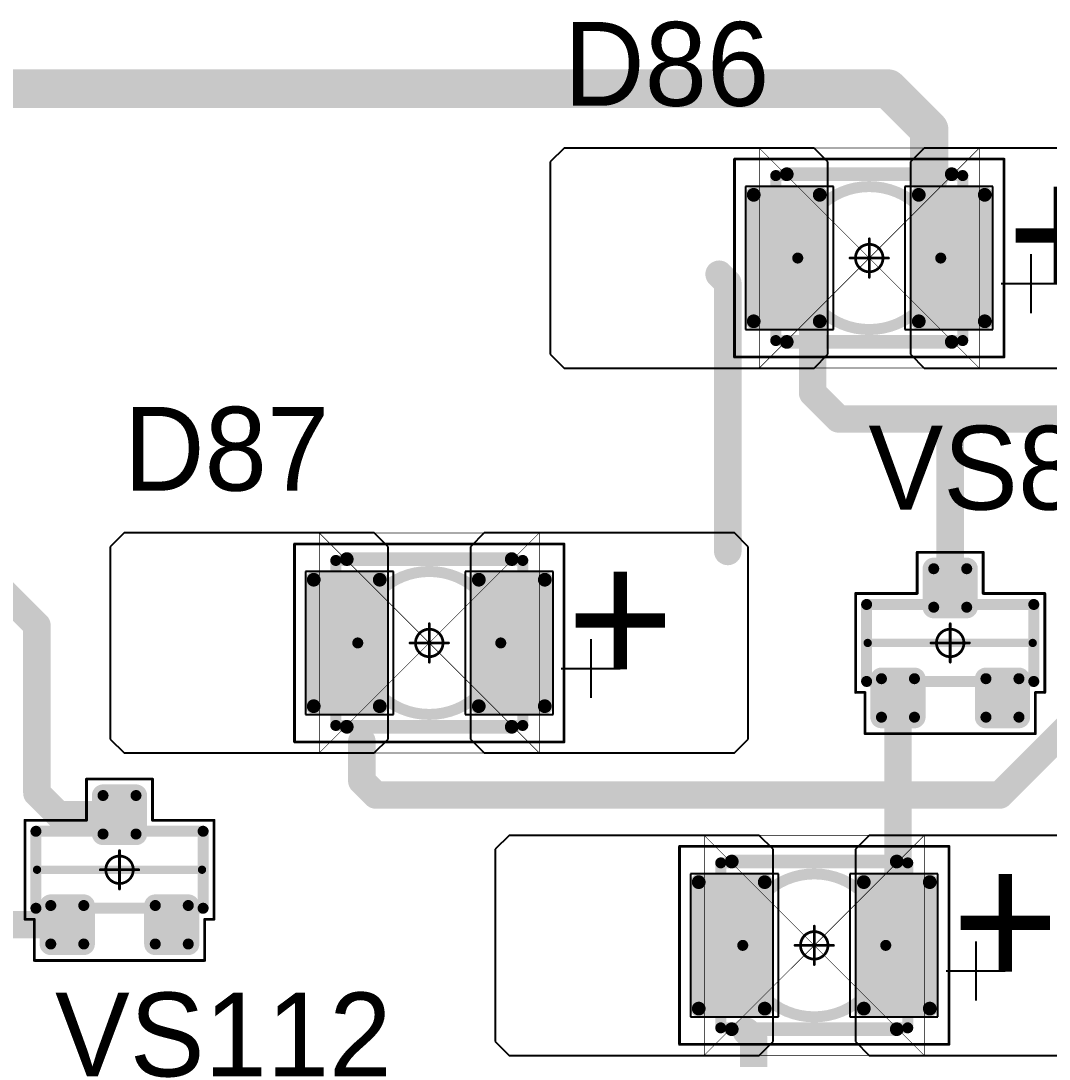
# Model space of a CAD drawing. Header units: millimetres. Extents: x 0 to 1769, y 431 to 1001.
# Drawn here: x 1612.01 to 1630.71, y 523.46 to 542.34 of the extents above; entities that cross this region are included whole.
import ezdxf

# ---------------------------------------------------------------- set-up
doc = ezdxf.new("R2010")
doc.units = ezdxf.units.MM
for name, color, linetype in [('Mechanical13', 56, 'Continuous'), ('Mechanical15', 56, 'Continuous'), ('Mechanical9', 56, 'Continuous'), ('TopLayer', 1, 'Continuous'), ('TopOverlay', 2, 'Continuous'), ('TopPaste', 8, 'Continuous'), ('TopSolder', 216, 'Continuous')]:
    doc.layers.add(name, color=color, linetype=linetype)

# ---------------------------------------------------------------- blocks, each defined once
blk = doc.blocks.new('SOT23_27')
at = {"layer": 'Mechanical13', "const_width": 0.2}
for points in [[(-0.7, 1.52), (-0.7, -1.52)], [(-0.7, 1.52), (0.7, 1.52)], [(0.7, 1.52), (0.7, -1.52)], [(-0.7, -1.52), (0.7, -1.52)]]:
    blk.add_lwpolyline(points, dxfattribs=at)
at = {"layer": 'Mechanical13', "const_width": 0.1}
for points in [[(-0.75, 1.52, 1), (-0.65, 1.52, 1)], [(-0.75, 1.52, 1), (-0.65, 1.52, 1)], [(0.65, 1.52, 1), (0.75, 1.52, 1)], [(0.65, 1.52, 1), (0.75, 1.52, 1)], [(-0.75, -1.52, 1), (-0.65, -1.52, 1)], [(-0.75, -1.52, 1), (-0.65, -1.52, 1)], [(0.65, -1.52, 1), (0.75, -1.52, 1)], [(0.65, -1.52, 1), (0.75, -1.52, 1)]]:
    blk.add_lwpolyline(points, format="xyb", close=True, dxfattribs=at)
at = {"layer": 'Mechanical15', "const_width": 0.05}
for points in [[(-0.9, 1.72), (0.9, 1.72)], [(-0.9, 1.72), (-0.9, 1.55)], [(0.9, 1.72), (0.9, 0.6)], [(-1.65, 1.55), (-0.9, 1.55)], [(-1.65, 1.55), (-1.65, -1.55)], [(0.9, 0.6), (1.65, 0.6)], [(1.65, 0.6), (1.65, -0.6)], [(0, 0.35), (0, -0.35)], [(-0.35, 0), (0.35, 0)], [(0.9, -0.6), (0.9, -1.72)], [(0.9, -0.6), (1.65, -0.6)], [(-1.65, -1.55), (-0.9, -1.55)], [(-0.9, -1.55), (-0.9, -1.72)], [(-0.9, -1.72), (0.9, -1.72)]]:
    blk.add_lwpolyline(points, dxfattribs=at)
at = {"layer": 'Mechanical15'}
for points, const_width in [([(-0.913, 1.72, 1), (-0.888, 1.72, 1)], 0.025), ([(-0.913, 1.72, 1), (-0.888, 1.72, 1)], 0.025), ([(0.888, 1.72, 1), (0.913, 1.72, 1)], 0.025), ([(0.888, 1.72, 1), (0.913, 1.72, 1)], 0.025), ([(-1.662, 1.55, 1), (-1.637, 1.55, 1)], 0.025), ([(-1.662, 1.55, 1), (-1.637, 1.55, 1)], 0.025), ([(-0.913, 1.55, 1), (-0.888, 1.55, 1)], 0.025), ([(-0.913, 1.55, 1), (-0.888, 1.55, 1)], 0.025), ([(0.888, 0.6, 1), (0.913, 0.6, 1)], 0.025), ([(0.888, 0.6, 1), (0.913, 0.6, 1)], 0.025), ([(1.637, 0.6, 1), (1.662, 0.6, 1)], 0.025), ([(1.637, 0.6, 1), (1.662, 0.6, 1)], 0.025), ([(0.25, 0, 1), (-0.25, 0, 1)], 0.05), ([(-0.012, 0.35, 1), (0.012, 0.35, 1)], 0.025), ([(-0.362, 0, 1), (-0.337, 0, 1)], 0.025), ([(-0.262, 0, 1), (-0.238, 0, 1)], 0.025), ([(0.238, 0, 1), (0.262, 0, 1)], 0.025), ([(0.337, 0, 1), (0.362, 0, 1)], 0.025), ([(-0.012, -0.35, 1), (0.012, -0.35, 1)], 0.025), ([(0.888, -0.6, 1), (0.913, -0.6, 1)], 0.025), ([(0.888, -0.6, 1), (0.913, -0.6, 1)], 0.025), ([(1.637, -0.6, 1), (1.662, -0.6, 1)], 0.025), ([(1.637, -0.6, 1), (1.662, -0.6, 1)], 0.025), ([(-1.662, -1.55, 1), (-1.637, -1.55, 1)], 0.025), ([(-1.662, -1.55, 1), (-1.637, -1.55, 1)], 0.025), ([(-0.913, -1.55, 1), (-0.888, -1.55, 1)], 0.025), ([(-0.913, -1.55, 1), (-0.888, -1.55, 1)], 0.025), ([(-0.913, -1.72, 1), (-0.888, -1.72, 1)], 0.025), ([(-0.913, -1.72, 1), (-0.888, -1.72, 1)], 0.025), ([(0.888, -1.72, 1), (0.913, -1.72, 1)], 0.025), ([(0.888, -1.72, 1), (0.913, -1.72, 1)], 0.025)]:
    blk.add_lwpolyline(points, format="xyb", close=True, dxfattribs=dict(at, const_width=const_width))
at = {"layer": 'TopLayer', "const_width": 0.1}
for points in [[(-1.4, 1.25, 1), (-1.3, 1.25, 1)], [(-0.7, 1.25, 1), (-0.6, 1.25, 1)], [(-1.4, 0.65, 1), (-1.3, 0.65, 1)], [(-0.7, 0.65, 1), (-0.6, 0.65, 1)], [(0.6, 0.3, 1), (0.7, 0.3, 1)], [(1.3, 0.3, 1), (1.4, 0.3, 1)], [(0.6, -0.3, 1), (0.7, -0.3, 1)], [(1.3, -0.3, 1), (1.4, -0.3, 1)], [(-1.4, -0.65, 1), (-1.3, -0.65, 1)], [(-0.7, -0.65, 1), (-0.6, -0.65, 1)], [(-1.4, -1.25, 1), (-1.3, -1.25, 1)], [(-0.7, -1.25, 1), (-0.6, -1.25, 1)]]:
    blk.add_lwpolyline(points, format="xyb", close=True, dxfattribs=at)
at = {"layer": 'TopLayer'}
for points in [[(-1.35, 1.35), (-1.35, 0.55), (-0.65, 1.35), (-0.65, 0.55)], [(-1.45, 1.25), (-1.45, 0.65), (-0.55, 1.25), (-0.55, 0.65)], [(0.65, 0.4), (0.65, -0.4), (1.35, 0.4), (1.35, -0.4)], [(0.55, 0.3), (0.55, -0.3), (1.45, 0.3), (1.45, -0.3)], [(-1.35, -0.55), (-1.35, -1.35), (-0.65, -0.55), (-0.65, -1.35)], [(-1.45, -0.65), (-1.45, -1.25), (-0.55, -0.65), (-0.55, -1.25)]]:
    blk.add_solid(points, dxfattribs=at)
at = {"layer": 'TopOverlay', "const_width": 0.15}
blk.add_lwpolyline([(0, 1.5), (0, -1.5)], dxfattribs=at)
at = {"layer": 'TopOverlay', "const_width": 0.075}
for points in [[(-0.038, 1.5, 1), (0.038, 1.5, 1)], [(-0.038, -1.5, 1), (0.038, -1.5, 1)]]:
    blk.add_lwpolyline(points, format="xyb", close=True, dxfattribs=at)
at = {"layer": 'TopPaste', "const_width": 0.075}
for points in [[(-1.387, 1.25, 1), (-1.313, 1.25, 1)], [(-0.687, 1.25, 1), (-0.613, 1.25, 1)], [(-1.387, 0.65, 1), (-1.313, 0.65, 1)], [(-0.687, 0.65, 1), (-0.613, 0.65, 1)], [(0.613, 0.3, 1), (0.687, 0.3, 1)], [(1.313, 0.3, 1), (1.387, 0.3, 1)], [(0.613, -0.3, 1), (0.687, -0.3, 1)], [(1.313, -0.3, 1), (1.387, -0.3, 1)], [(-1.387, -0.65, 1), (-1.313, -0.65, 1)], [(-0.687, -0.65, 1), (-0.613, -0.65, 1)], [(-1.387, -1.25, 1), (-1.313, -1.25, 1)], [(-0.687, -1.25, 1), (-0.613, -1.25, 1)]]:
    blk.add_lwpolyline(points, format="xyb", close=True, dxfattribs=at)
at = {"layer": 'TopPaste'}
for points in [[(-1.35, 1.325), (-1.35, 0.575), (-0.65, 1.325), (-0.65, 0.575)], [(-1.425, 1.25), (-1.425, 0.65), (-0.575, 1.25), (-0.575, 0.65)], [(0.575, 0.3), (0.575, -0.3), (1.425, 0.3), (1.425, -0.3)], [(0.65, 0.375), (0.65, -0.375), (1.35, 0.375), (1.35, -0.375)], [(-1.425, -0.65), (-1.425, -1.25), (-0.575, -0.65), (-0.575, -1.25)], [(-1.35, -0.575), (-1.35, -1.325), (-0.65, -0.575), (-0.65, -1.325)]]:
    blk.add_solid(points, dxfattribs=at)
at = {"layer": 'TopSolder', "const_width": 0.202}
for points in [[(-1.451, 1.25, 1), (-1.249, 1.25, 1)], [(-0.751, 1.25, 1), (-0.549, 1.25, 1)], [(-1.451, 0.65, 1), (-1.249, 0.65, 1)], [(-0.751, 0.65, 1), (-0.549, 0.65, 1)], [(0.549, 0.3, 1), (0.751, 0.3, 1)], [(1.249, 0.3, 1), (1.451, 0.3, 1)], [(0.549, -0.3, 1), (0.751, -0.3, 1)], [(1.249, -0.3, 1), (1.451, -0.3, 1)], [(-1.451, -0.65, 1), (-1.249, -0.65, 1)], [(-0.751, -0.65, 1), (-0.549, -0.65, 1)], [(-1.451, -1.25, 1), (-1.249, -1.25, 1)], [(-0.751, -1.25, 1), (-0.549, -1.25, 1)]]:
    blk.add_lwpolyline(points, format="xyb", close=True, dxfattribs=at)
at = {"layer": 'TopSolder'}
for points in [[(-1.35, 1.452), (-1.35, 0.448), (-0.65, 1.452), (-0.65, 0.448)], [(-1.552, 1.25), (-1.552, 0.65), (-0.448, 1.25), (-0.448, 0.65)], [(0.65, 0.502), (0.65, -0.502), (1.35, 0.502), (1.35, -0.502)], [(0.448, 0.3), (0.448, -0.3), (1.552, 0.3), (1.552, -0.3)], [(-1.35, -0.448), (-1.35, -1.452), (-0.65, -0.448), (-0.65, -1.452)], [(-1.552, -0.65), (-1.552, -1.25), (-0.448, -0.65), (-0.448, -1.25)]]:
    blk.add_solid(points, dxfattribs=at)
blk = doc.blocks.new('SOT23_52')
at = {"layer": 'Mechanical13', "const_width": 0.2}
for points in [[(-0.7, 1.52), (-0.7, -1.52)], [(-0.7, 1.52), (0.7, 1.52)], [(0.7, 1.52), (0.7, -1.52)], [(-0.7, -1.52), (0.7, -1.52)]]:
    blk.add_lwpolyline(points, dxfattribs=at)
at = {"layer": 'Mechanical13', "const_width": 0.1}
for points in [[(-0.75, 1.52, 1), (-0.65, 1.52, 1)], [(-0.75, 1.52, 1), (-0.65, 1.52, 1)], [(0.65, 1.52, 1), (0.75, 1.52, 1)], [(0.65, 1.52, 1), (0.75, 1.52, 1)], [(-0.75, -1.52, 1), (-0.65, -1.52, 1)], [(-0.75, -1.52, 1), (-0.65, -1.52, 1)], [(0.65, -1.52, 1), (0.75, -1.52, 1)], [(0.65, -1.52, 1), (0.75, -1.52, 1)]]:
    blk.add_lwpolyline(points, format="xyb", close=True, dxfattribs=at)
at = {"layer": 'Mechanical15', "const_width": 0.05}
for points in [[(-0.9, 1.72), (0.9, 1.72)], [(-0.9, 1.72), (-0.9, 1.55)], [(0.9, 1.72), (0.9, 0.6)], [(-1.65, 1.55), (-0.9, 1.55)], [(-1.65, 1.55), (-1.65, -1.55)], [(0.9, 0.6), (1.65, 0.6)], [(1.65, 0.6), (1.65, -0.6)], [(0, 0.35), (0, -0.35)], [(-0.35, 0), (0.35, 0)], [(0.9, -0.6), (0.9, -1.72)], [(0.9, -0.6), (1.65, -0.6)], [(-1.65, -1.55), (-0.9, -1.55)], [(-0.9, -1.55), (-0.9, -1.72)], [(-0.9, -1.72), (0.9, -1.72)]]:
    blk.add_lwpolyline(points, dxfattribs=at)
at = {"layer": 'Mechanical15'}
for points, const_width in [([(-0.913, 1.72, 1), (-0.888, 1.72, 1)], 0.025), ([(-0.913, 1.72, 1), (-0.888, 1.72, 1)], 0.025), ([(0.888, 1.72, 1), (0.913, 1.72, 1)], 0.025), ([(0.888, 1.72, 1), (0.913, 1.72, 1)], 0.025), ([(-1.662, 1.55, 1), (-1.637, 1.55, 1)], 0.025), ([(-1.662, 1.55, 1), (-1.637, 1.55, 1)], 0.025), ([(-0.913, 1.55, 1), (-0.888, 1.55, 1)], 0.025), ([(-0.913, 1.55, 1), (-0.888, 1.55, 1)], 0.025), ([(0.888, 0.6, 1), (0.913, 0.6, 1)], 0.025), ([(0.888, 0.6, 1), (0.913, 0.6, 1)], 0.025), ([(1.637, 0.6, 1), (1.662, 0.6, 1)], 0.025), ([(1.637, 0.6, 1), (1.662, 0.6, 1)], 0.025), ([(0.25, 0, 1), (-0.25, 0, 1)], 0.05), ([(-0.012, 0.35, 1), (0.012, 0.35, 1)], 0.025), ([(-0.362, 0, 1), (-0.337, 0, 1)], 0.025), ([(-0.262, 0, 1), (-0.238, 0, 1)], 0.025), ([(0.238, 0, 1), (0.262, 0, 1)], 0.025), ([(0.337, 0, 1), (0.362, 0, 1)], 0.025), ([(-0.012, -0.35, 1), (0.012, -0.35, 1)], 0.025), ([(0.888, -0.6, 1), (0.913, -0.6, 1)], 0.025), ([(0.888, -0.6, 1), (0.913, -0.6, 1)], 0.025), ([(1.637, -0.6, 1), (1.662, -0.6, 1)], 0.025), ([(1.637, -0.6, 1), (1.662, -0.6, 1)], 0.025), ([(-1.662, -1.55, 1), (-1.637, -1.55, 1)], 0.025), ([(-1.662, -1.55, 1), (-1.637, -1.55, 1)], 0.025), ([(-0.913, -1.55, 1), (-0.888, -1.55, 1)], 0.025), ([(-0.913, -1.55, 1), (-0.888, -1.55, 1)], 0.025), ([(-0.913, -1.72, 1), (-0.888, -1.72, 1)], 0.025), ([(-0.913, -1.72, 1), (-0.888, -1.72, 1)], 0.025), ([(0.888, -1.72, 1), (0.913, -1.72, 1)], 0.025), ([(0.888, -1.72, 1), (0.913, -1.72, 1)], 0.025)]:
    blk.add_lwpolyline(points, format="xyb", close=True, dxfattribs=dict(at, const_width=const_width))
at = {"layer": 'TopLayer', "const_width": 0.1}
for points in [[(-1.4, 1.25, 1), (-1.3, 1.25, 1)], [(-0.7, 1.25, 1), (-0.6, 1.25, 1)], [(-1.4, 0.65, 1), (-1.3, 0.65, 1)], [(-0.7, 0.65, 1), (-0.6, 0.65, 1)], [(0.6, 0.3, 1), (0.7, 0.3, 1)], [(1.3, 0.3, 1), (1.4, 0.3, 1)], [(0.6, -0.3, 1), (0.7, -0.3, 1)], [(1.3, -0.3, 1), (1.4, -0.3, 1)], [(-1.4, -0.65, 1), (-1.3, -0.65, 1)], [(-0.7, -0.65, 1), (-0.6, -0.65, 1)], [(-1.4, -1.25, 1), (-1.3, -1.25, 1)], [(-0.7, -1.25, 1), (-0.6, -1.25, 1)]]:
    blk.add_lwpolyline(points, format="xyb", close=True, dxfattribs=at)
at = {"layer": 'TopLayer'}
for points in [[(-1.35, 1.35), (-1.35, 0.55), (-0.65, 1.35), (-0.65, 0.55)], [(-1.45, 1.25), (-1.45, 0.65), (-0.55, 1.25), (-0.55, 0.65)], [(0.65, 0.4), (0.65, -0.4), (1.35, 0.4), (1.35, -0.4)], [(0.55, 0.3), (0.55, -0.3), (1.45, 0.3), (1.45, -0.3)], [(-1.35, -0.55), (-1.35, -1.35), (-0.65, -0.55), (-0.65, -1.35)], [(-1.45, -0.65), (-1.45, -1.25), (-0.55, -0.65), (-0.55, -1.25)]]:
    blk.add_solid(points, dxfattribs=at)
at = {"layer": 'TopOverlay', "const_width": 0.15}
blk.add_lwpolyline([(0, 1.5), (0, -1.5)], dxfattribs=at)
at = {"layer": 'TopOverlay', "const_width": 0.075}
for points in [[(-0.038, 1.5, 1), (0.038, 1.5, 1)], [(-0.038, -1.5, 1), (0.038, -1.5, 1)]]:
    blk.add_lwpolyline(points, format="xyb", close=True, dxfattribs=at)
at = {"layer": 'TopPaste', "const_width": 0.075}
for points in [[(-1.387, 1.25, 1), (-1.313, 1.25, 1)], [(-0.687, 1.25, 1), (-0.613, 1.25, 1)], [(-1.387, 0.65, 1), (-1.313, 0.65, 1)], [(-0.687, 0.65, 1), (-0.613, 0.65, 1)], [(0.613, 0.3, 1), (0.687, 0.3, 1)], [(1.313, 0.3, 1), (1.387, 0.3, 1)], [(0.613, -0.3, 1), (0.687, -0.3, 1)], [(1.313, -0.3, 1), (1.387, -0.3, 1)], [(-1.387, -0.65, 1), (-1.313, -0.65, 1)], [(-0.687, -0.65, 1), (-0.613, -0.65, 1)], [(-1.387, -1.25, 1), (-1.313, -1.25, 1)], [(-0.687, -1.25, 1), (-0.613, -1.25, 1)]]:
    blk.add_lwpolyline(points, format="xyb", close=True, dxfattribs=at)
at = {"layer": 'TopPaste'}
for points in [[(-1.35, 1.325), (-1.35, 0.575), (-0.65, 1.325), (-0.65, 0.575)], [(-1.425, 1.25), (-1.425, 0.65), (-0.575, 1.25), (-0.575, 0.65)], [(0.575, 0.3), (0.575, -0.3), (1.425, 0.3), (1.425, -0.3)], [(0.65, 0.375), (0.65, -0.375), (1.35, 0.375), (1.35, -0.375)], [(-1.425, -0.65), (-1.425, -1.25), (-0.575, -0.65), (-0.575, -1.25)], [(-1.35, -0.575), (-1.35, -1.325), (-0.65, -0.575), (-0.65, -1.325)]]:
    blk.add_solid(points, dxfattribs=at)
at = {"layer": 'TopSolder', "const_width": 0.202}
for points in [[(-1.451, 1.25, 1), (-1.249, 1.25, 1)], [(-0.751, 1.25, 1), (-0.549, 1.25, 1)], [(-1.451, 0.65, 1), (-1.249, 0.65, 1)], [(-0.751, 0.65, 1), (-0.549, 0.65, 1)], [(0.549, 0.3, 1), (0.751, 0.3, 1)], [(1.249, 0.3, 1), (1.451, 0.3, 1)], [(0.549, -0.3, 1), (0.751, -0.3, 1)], [(1.249, -0.3, 1), (1.451, -0.3, 1)], [(-1.451, -0.65, 1), (-1.249, -0.65, 1)], [(-0.751, -0.65, 1), (-0.549, -0.65, 1)], [(-1.451, -1.25, 1), (-1.249, -1.25, 1)], [(-0.751, -1.25, 1), (-0.549, -1.25, 1)]]:
    blk.add_lwpolyline(points, format="xyb", close=True, dxfattribs=at)
at = {"layer": 'TopSolder'}
for points in [[(-1.35, 1.452), (-1.35, 0.448), (-0.65, 1.452), (-0.65, 0.448)], [(-1.552, 1.25), (-1.552, 0.65), (-0.448, 1.25), (-0.448, 0.65)], [(0.65, 0.502), (0.65, -0.502), (1.35, 0.502), (1.35, -0.502)], [(0.448, 0.3), (0.448, -0.3), (1.552, 0.3), (1.552, -0.3)], [(-1.35, -0.448), (-1.35, -1.452), (-0.65, -0.448), (-0.65, -1.452)], [(-1.552, -0.65), (-1.552, -1.25), (-0.448, -0.65), (-0.448, -1.25)]]:
    blk.add_solid(points, dxfattribs=at)
blk = doc.blocks.new('T66G_239')
at = {"layer": 'Mechanical13'}
for p, q in [((2.936, 0.071), (2.936, -1)), ((2.4, -0.464), (3.471, -0.464))]:
    blk.add_line(p, q, dxfattribs=at)
at = {"layer": 'Mechanical13', "const_width": 0.2}
for points in [[(-1.7, -1.5), (-1.7, 1.5)], [(-1.7, 1.5), (1.7, 1.5)], [(1.7, -1.5), (1.7, 1.5)], [(-1.7, -1.5), (1.7, -1.5)]]:
    blk.add_lwpolyline(points, dxfattribs=at)
at = {"layer": 'Mechanical13'}
for points, const_width in [([(-1.75, 1.5, 1), (-1.65, 1.5, 1)], 0.1), ([(-1.75, 1.5, 1), (-1.65, 1.5, 1)], 0.1), ([(1.65, 1.5, 1), (1.75, 1.5, 1)], 0.1), ([(1.65, 1.5, 1), (1.75, 1.5, 1)], 0.1), ([(1.3, 0, 1), (-1.3, 0, 1)], 0.2), ([(-1.35, 0, 1), (-1.25, 0, 1)], 0.1), ([(1.25, 0, 1), (1.35, 0, 1)], 0.1), ([(-1.75, -1.5, 1), (-1.65, -1.5, 1)], 0.1), ([(-1.75, -1.5, 1), (-1.65, -1.5, 1)], 0.1), ([(1.65, -1.5, 1), (1.75, -1.5, 1)], 0.1), ([(1.65, -1.5, 1), (1.75, -1.5, 1)], 0.1)]:
    blk.add_lwpolyline(points, format="xyb", close=True, dxfattribs=dict(at, const_width=const_width))
at = {"layer": 'Mechanical15', "const_width": 0.05}
for points in [[(-2.45, 1.8), (2.45, 1.8)], [(-2.45, -1.8), (-2.45, 1.8)], [(2.45, -1.8), (2.45, 1.8)], [(0, -0.35), (0, 0.35)], [(-0.35, 0), (0.35, 0)], [(-2.45, -1.8), (2.45, -1.8)]]:
    blk.add_lwpolyline(points, dxfattribs=at)
at = {"layer": 'Mechanical15'}
for points, const_width in [([(-2.462, 1.8, 1), (-2.438, 1.8, 1)], 0.025), ([(-2.462, 1.8, 1), (-2.438, 1.8, 1)], 0.025), ([(2.438, 1.8, 1), (2.462, 1.8, 1)], 0.025), ([(2.438, 1.8, 1), (2.462, 1.8, 1)], 0.025), ([(0.25, 0, 1), (-0.25, 0, 1)], 0.05), ([(-0.012, 0.35, 1), (0.012, 0.35, 1)], 0.025), ([(-0.362, 0, 1), (-0.337, 0, 1)], 0.025), ([(-0.262, 0, 1), (-0.238, 0, 1)], 0.025), ([(0.238, 0, 1), (0.262, 0, 1)], 0.025), ([(0.337, 0, 1), (0.362, 0, 1)], 0.025), ([(-0.012, -0.35, 1), (0.012, -0.35, 1)], 0.025), ([(-2.462, -1.8, 1), (-2.438, -1.8, 1)], 0.025), ([(-2.462, -1.8, 1), (-2.438, -1.8, 1)], 0.025), ([(2.438, -1.8, 1), (2.462, -1.8, 1)], 0.025), ([(2.438, -1.8, 1), (2.462, -1.8, 1)], 0.025)]:
    blk.add_lwpolyline(points, format="xyb", close=True, dxfattribs=dict(at, const_width=const_width))
at = {"layer": 'TopLayer'}
for p, q in [((-5.55, 2), (-5.8, 1.75)), ((-1, 2), (-5.55, 2)), ((-0.75, 1.75), (-1, 2)), ((1, 2), (0.75, 1.75)), ((5.55, 2), (1, 2)), ((5.8, 1.75), (5.55, 2)), ((-5.8, 1.75), (-5.8, -1.75)), ((-0.75, -1.75), (-0.75, 1.75)), ((0.75, 1.75), (0.75, -1.75)), ((5.8, -1.75), (5.8, 1.75)), ((-5.8, -1.75), (-5.55, -2)), ((-1, -2), (-0.75, -1.75)), ((0.75, -1.75), (1, -2)), ((5.55, -2), (5.8, -1.75)), ((-5.55, -2), (-1, -2)), ((1, -2), (5.55, -2))]:
    blk.add_line(p, q, dxfattribs=at)
at = {"layer": 'TopLayer', "const_width": 0.15}
for points in [[(-2.175, 1.15, 1), (-2.025, 1.15, 1)], [(-0.975, 1.15, 1), (-0.825, 1.15, 1)], [(0.825, 1.15, 1), (0.975, 1.15, 1)], [(2.025, 1.15, 1), (2.175, 1.15, 1)], [(-2.175, -1.15, 1), (-2.025, -1.15, 1)], [(-0.975, -1.15, 1), (-0.825, -1.15, 1)], [(0.825, -1.15, 1), (0.975, -1.15, 1)], [(2.025, -1.15, 1), (2.175, -1.15, 1)]]:
    blk.add_lwpolyline(points, format="xyb", close=True, dxfattribs=at)
at = {"layer": 'TopLayer'}
for points in [[(-0.75, 1.15), (-2.25, 1.15), (-0.75, -1.15), (-2.25, -1.15)], [(-0.9, 1.3), (-2.1, 1.3), (-0.9, -1.3), (-2.1, -1.3)], [(2.25, 1.15), (0.75, 1.15), (2.25, -1.15), (0.75, -1.15)], [(2.1, 1.3), (0.9, 1.3), (2.1, -1.3), (0.9, -1.3)]]:
    blk.add_solid(points, dxfattribs=at)
at = {"layer": 'TopOverlay', "const_width": 0.25}
for points in [[(-1.5, 1.525), (1.5, 1.525)], [(-1.5, -1.525), (1.5, -1.525)]]:
    blk.add_lwpolyline(points, dxfattribs=at)
at = {"layer": 'TopOverlay', "const_width": 0.125}
for points in [[(-1.562, 1.525, 1), (-1.438, 1.525, 1)], [(1.438, 1.525, 1), (1.562, 1.525, 1)], [(-1.562, -1.525, 1), (-1.438, -1.525, 1)], [(1.438, -1.525, 1), (1.562, -1.525, 1)]]:
    blk.add_lwpolyline(points, format="xyb", close=True, dxfattribs=at)
at = {"layer": 'TopPaste', "const_width": 0.125}
for points in [[(-2.163, 1.15, 1), (-2.038, 1.15, 1)], [(-0.963, 1.15, 1), (-0.838, 1.15, 1)], [(0.838, 1.15, 1), (0.963, 1.15, 1)], [(2.038, 1.15, 1), (2.163, 1.15, 1)], [(-2.163, -1.15, 1), (-2.038, -1.15, 1)], [(-0.963, -1.15, 1), (-0.838, -1.15, 1)], [(0.838, -1.15, 1), (0.963, -1.15, 1)], [(2.038, -1.15, 1), (2.163, -1.15, 1)]]:
    blk.add_lwpolyline(points, format="xyb", close=True, dxfattribs=at)
at = {"layer": 'TopPaste'}
for points in [[(-0.775, 1.15), (-2.225, 1.15), (-0.775, -1.15), (-2.225, -1.15)], [(-0.9, 1.275), (-2.1, 1.275), (-0.9, -1.275), (-2.1, -1.275)], [(2.225, 1.15), (0.775, 1.15), (2.225, -1.15), (0.775, -1.15)], [(2.1, 1.275), (0.9, 1.275), (2.1, -1.275), (0.9, -1.275)]]:
    blk.add_solid(points, dxfattribs=at)
at = {"layer": 'TopSolder'}
for p, q in [((-2.25, 1.3), (-2.25, -1.3)), ((-0.65, 1.3), (-2.25, 1.3)), ((-0.65, -1.3), (-0.65, 1.3)), ((0.65, 1.3), (0.65, -1.3)), ((2.25, 1.3), (0.65, 1.3)), ((2.25, -1.3), (2.25, 1.3)), ((-2.25, -1.3), (-0.65, -1.3)), ((0.65, -1.3), (2.25, -1.3))]:
    blk.add_line(p, q, dxfattribs=at)
at = {"layer": 'TopOverlay'}
blk.add_text('+', height=2.5, dxfattribs=at).set_placement((2.5, -0.8))
blk = doc.blocks.new('T66G_240')
at = {"layer": 'Mechanical13'}
for p, q in [((2.936, 0.071), (2.936, -1)), ((2.4, -0.464), (3.471, -0.464))]:
    blk.add_line(p, q, dxfattribs=at)
at = {"layer": 'Mechanical13', "const_width": 0.2}
for points in [[(-1.7, 1.5), (1.7, 1.5)], [(-1.7, -1.5), (-1.7, 1.5)], [(1.7, -1.5), (1.7, 1.5)], [(-1.7, -1.5), (1.7, -1.5)]]:
    blk.add_lwpolyline(points, dxfattribs=at)
at = {"layer": 'Mechanical13'}
for points, const_width in [([(-1.75, 1.5, 1), (-1.65, 1.5, 1)], 0.1), ([(-1.75, 1.5, 1), (-1.65, 1.5, 1)], 0.1), ([(1.65, 1.5, 1), (1.75, 1.5, 1)], 0.1), ([(1.65, 1.5, 1), (1.75, 1.5, 1)], 0.1), ([(1.3, 0, 1), (-1.3, 0, 1)], 0.2), ([(-1.35, 0, 1), (-1.25, 0, 1)], 0.1), ([(1.25, 0, 1), (1.35, 0, 1)], 0.1), ([(-1.75, -1.5, 1), (-1.65, -1.5, 1)], 0.1), ([(-1.75, -1.5, 1), (-1.65, -1.5, 1)], 0.1), ([(1.65, -1.5, 1), (1.75, -1.5, 1)], 0.1), ([(1.65, -1.5, 1), (1.75, -1.5, 1)], 0.1)]:
    blk.add_lwpolyline(points, format="xyb", close=True, dxfattribs=dict(at, const_width=const_width))
at = {"layer": 'Mechanical15', "const_width": 0.05}
for points in [[(-2.45, -1.8), (-2.45, 1.8)], [(-2.45, 1.8), (2.45, 1.8)], [(2.45, -1.8), (2.45, 1.8)], [(0, -0.35), (0, 0.35)], [(-0.35, 0), (0.35, 0)], [(-2.45, -1.8), (2.45, -1.8)]]:
    blk.add_lwpolyline(points, dxfattribs=at)
at = {"layer": 'Mechanical15'}
for points, const_width in [([(-2.462, 1.8, 1), (-2.438, 1.8, 1)], 0.025), ([(-2.462, 1.8, 1), (-2.438, 1.8, 1)], 0.025), ([(2.438, 1.8, 1), (2.462, 1.8, 1)], 0.025), ([(2.438, 1.8, 1), (2.462, 1.8, 1)], 0.025), ([(0.25, 0, 1), (-0.25, 0, 1)], 0.05), ([(-0.012, 0.35, 1), (0.012, 0.35, 1)], 0.025), ([(-0.362, 0, 1), (-0.337, 0, 1)], 0.025), ([(-0.262, 0, 1), (-0.238, 0, 1)], 0.025), ([(0.238, 0, 1), (0.262, 0, 1)], 0.025), ([(0.337, 0, 1), (0.362, 0, 1)], 0.025), ([(-0.012, -0.35, 1), (0.012, -0.35, 1)], 0.025), ([(-2.462, -1.8, 1), (-2.438, -1.8, 1)], 0.025), ([(-2.462, -1.8, 1), (-2.438, -1.8, 1)], 0.025), ([(2.438, -1.8, 1), (2.462, -1.8, 1)], 0.025), ([(2.438, -1.8, 1), (2.462, -1.8, 1)], 0.025)]:
    blk.add_lwpolyline(points, format="xyb", close=True, dxfattribs=dict(at, const_width=const_width))
at = {"layer": 'TopLayer'}
for p, q in [((-5.55, 2), (-5.8, 1.75)), ((-1, 2), (-5.55, 2)), ((-0.75, 1.75), (-1, 2)), ((1, 2), (0.75, 1.75)), ((5.55, 2), (1, 2)), ((5.8, 1.75), (5.55, 2)), ((-5.8, 1.75), (-5.8, -1.75)), ((-0.75, -1.75), (-0.75, 1.75)), ((0.75, 1.75), (0.75, -1.75)), ((5.8, -1.75), (5.8, 1.75)), ((-5.8, -1.75), (-5.55, -2)), ((-1, -2), (-0.75, -1.75)), ((0.75, -1.75), (1, -2)), ((5.55, -2), (5.8, -1.75)), ((-5.55, -2), (-1, -2)), ((1, -2), (5.55, -2))]:
    blk.add_line(p, q, dxfattribs=at)
at = {"layer": 'TopLayer', "const_width": 0.15}
for points in [[(-2.175, 1.15, 1), (-2.025, 1.15, 1)], [(-0.975, 1.15, 1), (-0.825, 1.15, 1)], [(0.825, 1.15, 1), (0.975, 1.15, 1)], [(2.025, 1.15, 1), (2.175, 1.15, 1)], [(-2.175, -1.15, 1), (-2.025, -1.15, 1)], [(-0.975, -1.15, 1), (-0.825, -1.15, 1)], [(0.825, -1.15, 1), (0.975, -1.15, 1)], [(2.025, -1.15, 1), (2.175, -1.15, 1)]]:
    blk.add_lwpolyline(points, format="xyb", close=True, dxfattribs=at)
at = {"layer": 'TopLayer'}
for points in [[(-0.75, 1.15), (-2.25, 1.15), (-0.75, -1.15), (-2.25, -1.15)], [(-0.9, 1.3), (-2.1, 1.3), (-0.9, -1.3), (-2.1, -1.3)], [(2.25, 1.15), (0.75, 1.15), (2.25, -1.15), (0.75, -1.15)], [(2.1, 1.3), (0.9, 1.3), (2.1, -1.3), (0.9, -1.3)]]:
    blk.add_solid(points, dxfattribs=at)
at = {"layer": 'TopOverlay', "const_width": 0.25}
for points in [[(-1.5, 1.525), (1.5, 1.525)], [(-1.5, -1.525), (1.5, -1.525)]]:
    blk.add_lwpolyline(points, dxfattribs=at)
at = {"layer": 'TopOverlay', "const_width": 0.125}
for points in [[(-1.562, 1.525, 1), (-1.438, 1.525, 1)], [(1.438, 1.525, 1), (1.562, 1.525, 1)], [(-1.562, -1.525, 1), (-1.438, -1.525, 1)], [(1.438, -1.525, 1), (1.562, -1.525, 1)]]:
    blk.add_lwpolyline(points, format="xyb", close=True, dxfattribs=at)
at = {"layer": 'TopPaste', "const_width": 0.125}
for points in [[(-2.163, 1.15, 1), (-2.038, 1.15, 1)], [(-0.963, 1.15, 1), (-0.838, 1.15, 1)], [(0.838, 1.15, 1), (0.963, 1.15, 1)], [(2.038, 1.15, 1), (2.163, 1.15, 1)], [(-2.163, -1.15, 1), (-2.038, -1.15, 1)], [(-0.963, -1.15, 1), (-0.838, -1.15, 1)], [(0.838, -1.15, 1), (0.963, -1.15, 1)], [(2.038, -1.15, 1), (2.163, -1.15, 1)]]:
    blk.add_lwpolyline(points, format="xyb", close=True, dxfattribs=at)
at = {"layer": 'TopPaste'}
for points in [[(-0.775, 1.15), (-2.225, 1.15), (-0.775, -1.15), (-2.225, -1.15)], [(-0.9, 1.275), (-2.1, 1.275), (-0.9, -1.275), (-2.1, -1.275)], [(2.225, 1.15), (0.775, 1.15), (2.225, -1.15), (0.775, -1.15)], [(2.1, 1.275), (0.9, 1.275), (2.1, -1.275), (0.9, -1.275)]]:
    blk.add_solid(points, dxfattribs=at)
at = {"layer": 'TopSolder'}
for p, q in [((-2.25, 1.3), (-2.25, -1.3)), ((-0.65, 1.3), (-2.25, 1.3)), ((-0.65, -1.3), (-0.65, 1.3)), ((0.65, 1.3), (0.65, -1.3)), ((2.25, 1.3), (0.65, 1.3)), ((2.25, -1.3), (2.25, 1.3)), ((-2.25, -1.3), (-0.65, -1.3)), ((0.65, -1.3), (2.25, -1.3))]:
    blk.add_line(p, q, dxfattribs=at)
at = {"layer": 'TopOverlay'}
blk.add_text('+', height=2.5, dxfattribs=at).set_placement((2.5, -0.8))
blk = doc.blocks.new('T66G_241')
at = {"layer": 'Mechanical13'}
for p, q in [((2.936, 0.071), (2.936, -1)), ((2.4, -0.464), (3.471, -0.464))]:
    blk.add_line(p, q, dxfattribs=at)
at = {"layer": 'Mechanical13', "const_width": 0.2}
for points in [[(-1.7, 1.5), (1.7, 1.5)], [(-1.7, -1.5), (-1.7, 1.5)], [(1.7, -1.5), (1.7, 1.5)], [(-1.7, -1.5), (1.7, -1.5)]]:
    blk.add_lwpolyline(points, dxfattribs=at)
at = {"layer": 'Mechanical13'}
for points, const_width in [([(-1.75, 1.5, 1), (-1.65, 1.5, 1)], 0.1), ([(-1.75, 1.5, 1), (-1.65, 1.5, 1)], 0.1), ([(1.65, 1.5, 1), (1.75, 1.5, 1)], 0.1), ([(1.65, 1.5, 1), (1.75, 1.5, 1)], 0.1), ([(1.3, 0, 1), (-1.3, 0, 1)], 0.2), ([(-1.35, 0, 1), (-1.25, 0, 1)], 0.1), ([(1.25, 0, 1), (1.35, 0, 1)], 0.1), ([(-1.75, -1.5, 1), (-1.65, -1.5, 1)], 0.1), ([(-1.75, -1.5, 1), (-1.65, -1.5, 1)], 0.1), ([(1.65, -1.5, 1), (1.75, -1.5, 1)], 0.1), ([(1.65, -1.5, 1), (1.75, -1.5, 1)], 0.1)]:
    blk.add_lwpolyline(points, format="xyb", close=True, dxfattribs=dict(at, const_width=const_width))
at = {"layer": 'Mechanical15', "const_width": 0.05}
for points in [[(-2.45, -1.8), (-2.45, 1.8)], [(-2.45, 1.8), (2.45, 1.8)], [(2.45, -1.8), (2.45, 1.8)], [(0, -0.35), (0, 0.35)], [(-0.35, 0), (0.35, 0)], [(-2.45, -1.8), (2.45, -1.8)]]:
    blk.add_lwpolyline(points, dxfattribs=at)
at = {"layer": 'Mechanical15'}
for points, const_width in [([(-2.462, 1.8, 1), (-2.438, 1.8, 1)], 0.025), ([(-2.462, 1.8, 1), (-2.438, 1.8, 1)], 0.025), ([(2.438, 1.8, 1), (2.462, 1.8, 1)], 0.025), ([(2.438, 1.8, 1), (2.462, 1.8, 1)], 0.025), ([(0.25, 0, 1), (-0.25, 0, 1)], 0.05), ([(-0.012, 0.35, 1), (0.012, 0.35, 1)], 0.025), ([(-0.362, 0, 1), (-0.337, 0, 1)], 0.025), ([(-0.262, 0, 1), (-0.238, 0, 1)], 0.025), ([(0.238, 0, 1), (0.262, 0, 1)], 0.025), ([(0.337, 0, 1), (0.362, 0, 1)], 0.025), ([(-0.012, -0.35, 1), (0.012, -0.35, 1)], 0.025), ([(-2.462, -1.8, 1), (-2.438, -1.8, 1)], 0.025), ([(-2.462, -1.8, 1), (-2.438, -1.8, 1)], 0.025), ([(2.438, -1.8, 1), (2.462, -1.8, 1)], 0.025), ([(2.438, -1.8, 1), (2.462, -1.8, 1)], 0.025)]:
    blk.add_lwpolyline(points, format="xyb", close=True, dxfattribs=dict(at, const_width=const_width))
at = {"layer": 'TopLayer'}
for p, q in [((-5.55, 2), (-5.8, 1.75)), ((-1, 2), (-5.55, 2)), ((-0.75, 1.75), (-1, 2)), ((1, 2), (0.75, 1.75)), ((5.55, 2), (1, 2)), ((5.8, 1.75), (5.55, 2)), ((-5.8, 1.75), (-5.8, -1.75)), ((-0.75, -1.75), (-0.75, 1.75)), ((0.75, 1.75), (0.75, -1.75)), ((5.8, -1.75), (5.8, 1.75)), ((-5.8, -1.75), (-5.55, -2)), ((-1, -2), (-0.75, -1.75)), ((0.75, -1.75), (1, -2)), ((5.55, -2), (5.8, -1.75)), ((-5.55, -2), (-1, -2)), ((1, -2), (5.55, -2))]:
    blk.add_line(p, q, dxfattribs=at)
at = {"layer": 'TopLayer', "const_width": 0.15}
for points in [[(-2.175, 1.15, 1), (-2.025, 1.15, 1)], [(-0.975, 1.15, 1), (-0.825, 1.15, 1)], [(0.825, 1.15, 1), (0.975, 1.15, 1)], [(2.025, 1.15, 1), (2.175, 1.15, 1)], [(-2.175, -1.15, 1), (-2.025, -1.15, 1)], [(-0.975, -1.15, 1), (-0.825, -1.15, 1)], [(0.825, -1.15, 1), (0.975, -1.15, 1)], [(2.025, -1.15, 1), (2.175, -1.15, 1)]]:
    blk.add_lwpolyline(points, format="xyb", close=True, dxfattribs=at)
at = {"layer": 'TopLayer'}
for points in [[(-0.75, 1.15), (-2.25, 1.15), (-0.75, -1.15), (-2.25, -1.15)], [(-0.9, 1.3), (-2.1, 1.3), (-0.9, -1.3), (-2.1, -1.3)], [(2.25, 1.15), (0.75, 1.15), (2.25, -1.15), (0.75, -1.15)], [(2.1, 1.3), (0.9, 1.3), (2.1, -1.3), (0.9, -1.3)]]:
    blk.add_solid(points, dxfattribs=at)
at = {"layer": 'TopOverlay', "const_width": 0.25}
for points in [[(-1.5, 1.525), (1.5, 1.525)], [(-1.5, -1.525), (1.5, -1.525)]]:
    blk.add_lwpolyline(points, dxfattribs=at)
at = {"layer": 'TopOverlay', "const_width": 0.125}
for points in [[(-1.562, 1.525, 1), (-1.438, 1.525, 1)], [(1.438, 1.525, 1), (1.562, 1.525, 1)], [(-1.562, -1.525, 1), (-1.438, -1.525, 1)], [(1.438, -1.525, 1), (1.562, -1.525, 1)]]:
    blk.add_lwpolyline(points, format="xyb", close=True, dxfattribs=at)
at = {"layer": 'TopPaste', "const_width": 0.125}
for points in [[(-2.163, 1.15, 1), (-2.038, 1.15, 1)], [(-0.963, 1.15, 1), (-0.838, 1.15, 1)], [(0.838, 1.15, 1), (0.963, 1.15, 1)], [(2.038, 1.15, 1), (2.163, 1.15, 1)], [(-2.163, -1.15, 1), (-2.038, -1.15, 1)], [(-0.963, -1.15, 1), (-0.838, -1.15, 1)], [(0.838, -1.15, 1), (0.963, -1.15, 1)], [(2.038, -1.15, 1), (2.163, -1.15, 1)]]:
    blk.add_lwpolyline(points, format="xyb", close=True, dxfattribs=at)
at = {"layer": 'TopPaste'}
for points in [[(-0.775, 1.15), (-2.225, 1.15), (-0.775, -1.15), (-2.225, -1.15)], [(-0.9, 1.275), (-2.1, 1.275), (-0.9, -1.275), (-2.1, -1.275)], [(2.225, 1.15), (0.775, 1.15), (2.225, -1.15), (0.775, -1.15)], [(2.1, 1.275), (0.9, 1.275), (2.1, -1.275), (0.9, -1.275)]]:
    blk.add_solid(points, dxfattribs=at)
at = {"layer": 'TopSolder'}
for p, q in [((-2.25, 1.3), (-2.25, -1.3)), ((-0.65, 1.3), (-2.25, 1.3)), ((-0.65, -1.3), (-0.65, 1.3)), ((0.65, 1.3), (0.65, -1.3)), ((2.25, 1.3), (0.65, 1.3)), ((2.25, -1.3), (2.25, 1.3)), ((-2.25, -1.3), (-0.65, -1.3)), ((0.65, -1.3), (2.25, -1.3))]:
    blk.add_line(p, q, dxfattribs=at)
at = {"layer": 'TopOverlay'}
blk.add_text('+', height=2.5, dxfattribs=at).set_placement((2.5, -0.8))

msp = doc.modelspace()

# ---------------------------------------------------------------- linework, layer by layer
at = {"layer": 'Mechanical9'}
for points, const_width in [([(1625.44, 536.028), (1625.44, 540.028)], 0.0127), ([(1625.44, 540.028), (1629.44, 540.028)], 0.0127), ([(1625.44, 540.028), (1629.44, 536.028)], 0.01), ([(1625.44, 536.028), (1629.44, 540.028)], 0.01), ([(1629.44, 536.028), (1629.44, 540.028)], 0.0127), ([(1625.44, 536.028), (1629.44, 536.028)], 0.0127), ([(1617.44, 529.028), (1617.44, 533.028)], 0.0127), ([(1617.44, 533.028), (1621.44, 533.028)], 0.0127), ([(1617.44, 533.028), (1621.44, 529.028)], 0.01), ([(1617.44, 529.028), (1621.44, 533.028)], 0.01), ([(1621.44, 529.028), (1621.44, 533.028)], 0.0127), ([(1617.44, 529.028), (1621.44, 529.028)], 0.0127), ([(1624.44, 523.528), (1624.44, 527.528)], 0.0127), ([(1624.44, 527.528), (1628.44, 527.528)], 0.0127), ([(1624.44, 527.528), (1628.44, 523.528)], 0.01), ([(1624.44, 523.528), (1628.44, 527.528)], 0.01), ([(1628.44, 523.528), (1628.44, 527.528)], 0.0127), ([(1624.44, 523.528), (1628.44, 523.528)], 0.0127)]:
    msp.add_lwpolyline(points, dxfattribs=dict(at, const_width=const_width))
for points, const_width in [([(1625.437, 540.028, 1), (1625.443, 540.028, 1)], 0.00635), ([(1625.437, 540.028, 1), (1625.443, 540.028, 1)], 0.00635), ([(1625.437, 540.028, 1), (1625.442, 540.028, 1)], 0.005), ([(1629.437, 540.028, 1), (1629.443, 540.028, 1)], 0.00635), ([(1629.437, 540.028, 1), (1629.443, 540.028, 1)], 0.00635), ([(1629.437, 540.028, 1), (1629.442, 540.028, 1)], 0.005), ([(1625.437, 536.028, 1), (1625.443, 536.028, 1)], 0.00635), ([(1625.437, 536.028, 1), (1625.443, 536.028, 1)], 0.00635), ([(1625.437, 536.028, 1), (1625.442, 536.028, 1)], 0.005), ([(1629.437, 536.028, 1), (1629.443, 536.028, 1)], 0.00635), ([(1629.437, 536.028, 1), (1629.443, 536.028, 1)], 0.00635), ([(1629.437, 536.028, 1), (1629.442, 536.028, 1)], 0.005), ([(1617.437, 533.028, 1), (1617.443, 533.028, 1)], 0.00635), ([(1617.437, 533.028, 1), (1617.443, 533.028, 1)], 0.00635), ([(1617.437, 533.028, 1), (1617.442, 533.028, 1)], 0.005), ([(1621.437, 533.028, 1), (1621.443, 533.028, 1)], 0.00635), ([(1621.437, 533.028, 1), (1621.443, 533.028, 1)], 0.00635), ([(1621.437, 533.028, 1), (1621.442, 533.028, 1)], 0.005), ([(1617.437, 529.028, 1), (1617.443, 529.028, 1)], 0.00635), ([(1617.437, 529.028, 1), (1617.443, 529.028, 1)], 0.00635), ([(1617.437, 529.028, 1), (1617.442, 529.028, 1)], 0.005), ([(1621.437, 529.028, 1), (1621.443, 529.028, 1)], 0.00635), ([(1621.437, 529.028, 1), (1621.443, 529.028, 1)], 0.00635), ([(1621.437, 529.028, 1), (1621.442, 529.028, 1)], 0.005), ([(1624.437, 527.528, 1), (1624.443, 527.528, 1)], 0.00635), ([(1624.437, 527.528, 1), (1624.443, 527.528, 1)], 0.00635), ([(1624.437, 527.528, 1), (1624.442, 527.528, 1)], 0.005), ([(1628.437, 527.528, 1), (1628.443, 527.528, 1)], 0.00635), ([(1628.437, 527.528, 1), (1628.443, 527.528, 1)], 0.00635), ([(1628.437, 527.528, 1), (1628.442, 527.528, 1)], 0.005), ([(1624.437, 523.528, 1), (1624.443, 523.528, 1)], 0.00635), ([(1624.437, 523.528, 1), (1624.443, 523.528, 1)], 0.00635), ([(1624.437, 523.528, 1), (1624.442, 523.528, 1)], 0.005), ([(1628.437, 523.528, 1), (1628.443, 523.528, 1)], 0.00635), ([(1628.437, 523.528, 1), (1628.443, 523.528, 1)], 0.00635), ([(1628.437, 523.528, 1), (1628.442, 523.528, 1)], 0.005)]:
    msp.add_lwpolyline(points, format="xyb", close=True, dxfattribs=dict(at, const_width=const_width))
at = {"layer": 'TopLayer'}
for points, const_width in [([(1592.627, 541.11), (1627.783, 541.11)], 0.7), ([(1627.783, 541.11), (1628.53, 540.363)], 0.7), ([(1628.53, 539.517), (1628.53, 540.363)], 0.7), ([(1625.94, 538.028), (1626.411, 537.557)], 0.5), ([(1624.71, 537.734), (1624.868, 537.576)], 0.5), ([(1624.868, 532.692), (1624.868, 537.576)], 0.5), ([(1626.411, 535.573), (1626.411, 537.557)], 0.5), ([(1626.411, 535.573), (1626.882, 535.102)], 0.5), ([(1626.882, 535.102), (1628.797, 535.102)], 0.5), ([(1628.797, 535.102), (1634.98, 535.102)], 0.5), ([(1628.797, 535.102), (1628.912, 534.987)], 0.5), ([(1628.912, 532.028), (1628.912, 534.987)], 0.5), ([(1611.543, 532.11), (1612.306, 531.348)], 0.5), ([(1629.814, 528.263), (1633.579, 532.028)], 0.5), ([(1612.306, 528.298), (1612.306, 531.348)], 0.5), ([(1627.962, 528.263), (1627.962, 530.028)], 0.5), ([(1618.214, 528.517), (1618.214, 529.241)], 0.5), ([(1618.214, 528.517), (1618.468, 528.263)], 0.5), ([(1612.306, 528.298), (1612.7, 527.903)], 0.5), ([(1618.468, 528.263), (1627.962, 528.263)], 0.5), ([(1627.962, 528.263), (1629.814, 528.263)], 0.5), ([(1627.962, 525.55), (1627.962, 528.263)], 0.5), ([(1612.7, 527.903), (1613.808, 527.903)], 0.5), ([(1610.188, 525.903), (1612.858, 525.903)], 0.5), ([(1627.94, 525.528), (1627.962, 525.55)], 0.5), ([(1625.205, 523.964), (1625.338, 523.831)], 0.5), ([(1625.338, 523.143), (1625.338, 523.831)], 0.5)]:
    msp.add_lwpolyline(points, dxfattribs=dict(at, const_width=const_width))
for points, const_width in [([(1627.608, 541.11, 1), (1627.958, 541.11, 1)], 0.35), ([(1627.608, 541.11, 1), (1627.958, 541.11, 1)], 0.35), ([(1628.355, 540.363, 1), (1628.705, 540.363, 1)], 0.35), ([(1628.355, 540.363, 1), (1628.705, 540.363, 1)], 0.35), ([(1628.355, 539.517, 1), (1628.705, 539.517, 1)], 0.35), ([(1625.815, 538.028, 1), (1626.065, 538.028, 1)], 0.25), ([(1624.585, 537.734, 1), (1624.835, 537.734, 1)], 0.25), ([(1624.743, 537.576, 1), (1624.993, 537.576, 1)], 0.25), ([(1624.743, 537.576, 1), (1624.993, 537.576, 1)], 0.25), ([(1626.286, 537.557, 1), (1626.536, 537.557, 1)], 0.25), ([(1626.286, 537.557, 1), (1626.536, 537.557, 1)], 0.25), ([(1626.286, 535.573, 1), (1626.536, 535.573, 1)], 0.25), ([(1626.286, 535.573, 1), (1626.536, 535.573, 1)], 0.25), ([(1626.757, 535.102, 1), (1627.006, 535.102, 1)], 0.25), ([(1626.757, 535.102, 1), (1627.006, 535.102, 1)], 0.25), ([(1628.672, 535.102, 1), (1628.922, 535.102, 1)], 0.25), ([(1628.672, 535.102, 1), (1628.922, 535.102, 1)], 0.25), ([(1628.672, 535.102, 1), (1628.922, 535.102, 1)], 0.25), ([(1628.787, 534.987, 1), (1629.037, 534.987, 1)], 0.25), ([(1628.787, 534.987, 1), (1629.037, 534.987, 1)], 0.25), ([(1624.743, 532.692, 1), (1624.993, 532.692, 1)], 0.25), ([(1628.787, 532.028, 1), (1629.037, 532.028, 1)], 0.25), ([(1612.181, 531.348, 1), (1612.431, 531.348, 1)], 0.25), ([(1612.181, 531.348, 1), (1612.431, 531.348, 1)], 0.25), ([(1627.837, 530.028, 1), (1628.087, 530.028, 1)], 0.25), ([(1618.089, 529.241, 1), (1618.339, 529.241, 1)], 0.25), ([(1618.089, 528.517, 1), (1618.339, 528.517, 1)], 0.25), ([(1618.089, 528.517, 1), (1618.339, 528.517, 1)], 0.25), ([(1612.181, 528.298, 1), (1612.431, 528.298, 1)], 0.25), ([(1612.181, 528.298, 1), (1612.431, 528.298, 1)], 0.25), ([(1618.343, 528.263, 1), (1618.593, 528.263, 1)], 0.25), ([(1618.343, 528.263, 1), (1618.593, 528.263, 1)], 0.25), ([(1627.837, 528.263, 1), (1628.087, 528.263, 1)], 0.25), ([(1627.837, 528.263, 1), (1628.087, 528.263, 1)], 0.25), ([(1627.837, 528.263, 1), (1628.087, 528.263, 1)], 0.25), ([(1627.837, 528.263, 1), (1628.087, 528.263, 1)], 0.25), ([(1629.689, 528.263, 1), (1629.939, 528.263, 1)], 0.25), ([(1629.689, 528.263, 1), (1629.939, 528.263, 1)], 0.25), ([(1612.575, 527.903, 1), (1612.825, 527.903, 1)], 0.25), ([(1612.575, 527.903, 1), (1612.825, 527.903, 1)], 0.25), ([(1613.683, 527.903, 1), (1613.933, 527.903, 1)], 0.25), ([(1612.733, 525.903, 1), (1612.983, 525.903, 1)], 0.25), ([(1627.837, 525.55, 1), (1628.087, 525.55, 1)], 0.25), ([(1627.837, 525.55, 1), (1628.087, 525.55, 1)], 0.25), ([(1627.815, 525.528, 1), (1628.065, 525.528, 1)], 0.25), ([(1625.08, 523.964, 1), (1625.33, 523.964, 1)], 0.25), ([(1625.213, 523.831, 1), (1625.463, 523.831, 1)], 0.25), ([(1625.213, 523.831, 1), (1625.463, 523.831, 1)], 0.25)]:
    msp.add_lwpolyline(points, format="xyb", close=True, dxfattribs=dict(at, const_width=const_width))

# ---------------------------------------------------------------- block references
for name, p, rotation in [('T66G_241', (1627.44, 538.028), 360), ('T66G_240', (1619.44, 531.028), 360), ('SOT23_52', (1628.912, 531.028), 90), ('SOT23_27', (1613.808, 526.903), 90), ('T66G_239', (1626.44, 525.528), 360)]:
    msp.add_blockref(name, p, dxfattribs=dict(rotation=rotation))

# ---------------------------------------------------------------- texts
at = {"layer": 'TopOverlay'}
for s, p in [('D86', (1621.885, 540.797)), ('D87', (1613.883, 533.798)), ('VS87', (1627.426, 533.453)), ('VS112', (1612.635, 523.145))]:
    msp.add_text(s, height=1.524, dxfattribs=at).set_placement(p)

doc.saveas('drawing.dxf')
